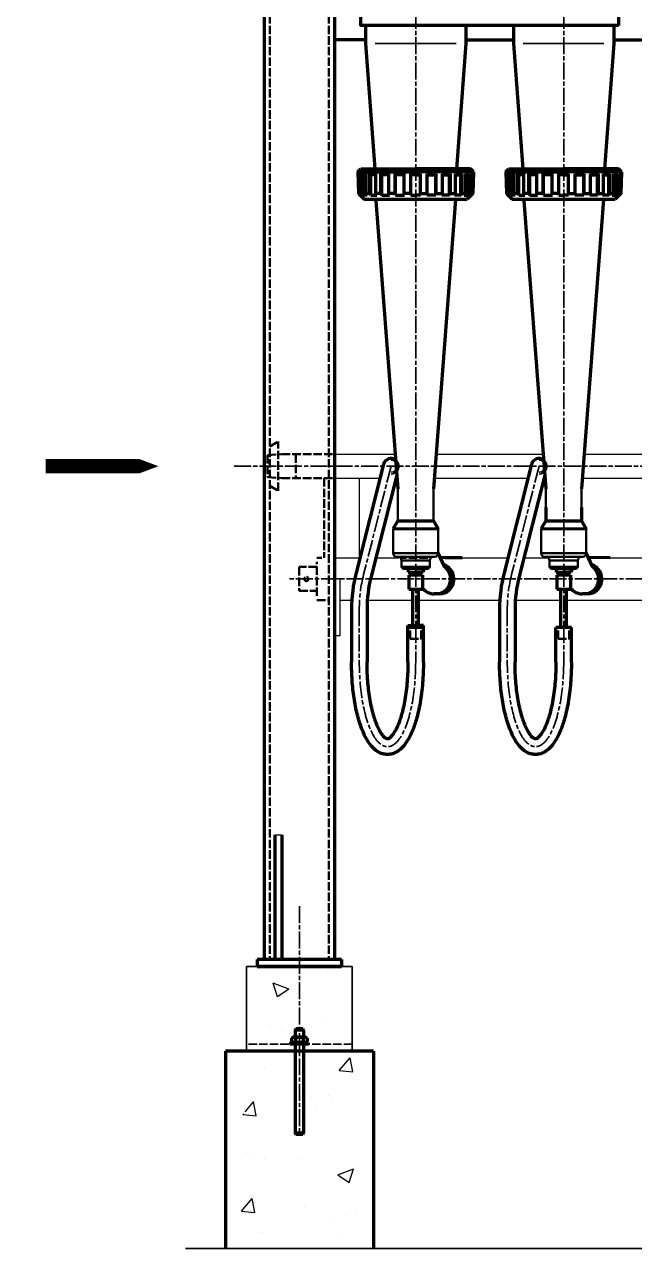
# Model space of a CAD drawing. Header units: millimetres. Extents: x -48 to 5523, y -114 to 5147.
# Drawn here: x 956 to 1822, y 2421 to 4158 of the extents above; entities that cross this region are included whole.
import ezdxf

# ---------------------------------------------------------------- set-up
doc = ezdxf.new("R2010")
doc.units = ezdxf.units.MM
doc.linetypes.add('ACAD_ISO02W100', pattern=[15, 12, -3])
doc.linetypes.add('ACAD_ISO08W100', pattern=[36, 24, -3, 6, -3])
doc.layers.add('AHL-CON-70', color=7, linetype='Continuous')
for name, color, linetype, lineweight in [('M_EQUIP_E3', 3, 'Continuous', 35), ('M_EQUIP_E5', 2, 'ACAD_ISO02W100', 50), ('M_EQUIP_E7', 7, 'Continuous', 70), ('M_EQUIP_H_', 4, 'Continuous', 25), ('M_TANKS_E3', 3, 'ACAD_ISO08W100', 35), ('M_TANKS_E7', 7, 'Continuous', 70), ('Visible Edges', 7, 'Continuous', 50), ('Visible Tangent Edges', 7, 'Continuous', 50)]:
    doc.layers.add(name, color=color, linetype=linetype, lineweight=lineweight)

msp = doc.modelspace()

# ---------------------------------------------------------------- linework, layer by layer
at = {"layer": 'AHL-CON-70', "linetype": 'Continuous'}
for p, q in [((1396.21, 3547.75), (1482.08, 3547.75)), ((1540.34, 3547.75), (1692.08, 3547.75)), ((1750.34, 3547.75), (1902.08, 3547.75)), ((1396.21, 3514.01), (1460.6, 3514.01)), ((1431.21, 3514.01), (1431.21, 3401.03)), ((1537.78, 3514.01), (1670.6, 3514.01)), ((1747.78, 3514.01), (1878.76, 3514.01)), ((1396.21, 3401.03), (1432.04, 3401.03)), ((1454.73, 3401.03), (1487.24, 3401.03)), ((1576.95, 3401.03), (1642.04, 3401.03)), ((1664.73, 3401.03), (1699.57, 3401.03)), ((1786.95, 3401.03), (1852.04, 3401.03)), ((1404.21, 3340.73), (1420.6, 3340.73)), ((1442.64, 3340.73), (1507.21, 3340.73)), ((1515.21, 3340.73), (1630.6, 3340.73)), ((1652.64, 3340.73), (1717.21, 3340.73)), ((1725.21, 3340.73), (1840.6, 3340.73)), ((1311.21, 3007.65), (1321.21, 3007.65))]:
    msp.add_line(p, q, dxfattribs=at)
msp.add_lwpolyline([(1396.21, 3290.88), (1404.21, 3290.88), (1404.21, 3370.88), (1396.21, 3370.88)], close=True, dxfattribs=at)
at = {"layer": 'Defpoints', "color": 0, "linetype": 'ByBlock'}
msp.add_point((1425.56, 3530.88), dxfattribs=at)
at = {"layer": 'M_EQUIP_E3', "color": 3, "linetype": 'ACAD_ISO08W100', "lineweight": 35}
for p, q in [((1511.21, 4787.6), (1511.21, 3304.22)), ((1721.21, 4787.6), (1721.21, 3304.22)), ((1253.78, 3530.88), (2579.2, 3530.88)), ((2841.26, 3370.88), (1330.14, 3370.88))]:
    msp.add_line(p, q, dxfattribs=at)
at = {"layer": 'M_EQUIP_E3', "color": 3, "linetype": 'Continuous', "lineweight": 35}
for p, q in [((1453.82, 4130.88), (1568.35, 4130.88)), ((1568.6, 4130.88), (1454.07, 4130.88)), ((1663.82, 4130.88), (1778.35, 4130.88))]:
    msp.add_line(p, q, dxfattribs=at)
at = {"layer": 'M_EQUIP_E3', "linetype": 'ACAD_ISO08W100', "lineweight": 35}
msp.add_line((1346.21, 2906.64), (1346.21, 2582.58), dxfattribs=at)
at = {"layer": 'M_EQUIP_E3', "linetype": 'Continuous', "lineweight": 35}
for p, q in [((1341.09, 2732.58), (1341.09, 2720.58)), ((1351.34, 2732.58), (1351.34, 2720.58)), ((1341.09, 2710.88), (1341.09, 2582.58)), ((1351.34, 2710.88), (1351.34, 2582.58))]:
    msp.add_line(p, q, dxfattribs=at)
at = {"layer": 'M_EQUIP_E3', "linetype": 'ACAD_ISO08W100', "lineweight": 35}
for points in [[(1476.21, 3530.88), (1437.31, 3377.01, 0.061982), (1431.21, 3327.99), (1431.21, 3252.88)], [(1686.21, 3530.88), (1647.31, 3377.01, 0.061982), (1641.21, 3327.99), (1641.21, 3252.88)]]:
    msp.add_lwpolyline(points, format="xyb", dxfattribs=at)
at = {"layer": 'M_EQUIP_E3', "color": 3, "linetype": 'Continuous', "lineweight": 35}
for centre, radius, end in [((1476.21, 3530.88), 8.6, 90), ((1476.21, 3530.88), 11.1, 40.81511), ((1686.21, 3530.88), 8.6, 90), ((1686.21, 3530.88), 11.1, 40.81511)]:
    msp.add_arc(centre, radius, 270, end, dxfattribs=at)
at = {"layer": 'M_EQUIP_E3', "linetype": 'ACAD_ISO08W100', "lineweight": 35, "extrusion": (0, 0, -1)}
for centre in [(1471.21, 3252.88), (1681.21, 3252.88)]:
    msp.add_ellipse(centre, major_axis=(0, 120), ratio=0.3333333, start_param=1.5707963, end_param=4.712389, dxfattribs=at)
at = {"layer": 'M_EQUIP_E5', "color": 2, "linetype": 'ACAD_ISO02W100', "lineweight": 50}
for p, q in [((1304.21, 4680.88), (1304.21, 2830.88)), ((1388.21, 4680.88), (1388.21, 2830.88)), ((1304.21, 3558.88), (1316.21, 3565.88)), ((1316.21, 3495.88), (1316.21, 3565.88)), ((1301.21, 3546.66), (1321.21, 3547.91)), ((1301.21, 3546.66), (1301.21, 3515.11)), ((1321.21, 3547.91), (1336.21, 3547.91)), ((1336.21, 3547.91), (1396.21, 3547.75)), ((1341.21, 3547.89), (1341.21, 3513.86)), ((1301.21, 3515.11), (1321.21, 3513.86)), ((1321.21, 3513.86), (1336.21, 3513.86)), ((1336.21, 3513.86), (1396.21, 3514.01)), ((1381.21, 3513.97), (1381.21, 3401.03)), ((1304.21, 3502.88), (1316.21, 3495.88)), ((1371.15, 3387.88), (1346.15, 3387.88)), ((1346.15, 3387.88), (1346.15, 3353.88)), ((1371.21, 3401.03), (1378.21, 3401.03)), ((1371.21, 3346.73), (1371.21, 3395.03)), ((1346.15, 3353.88), (1371.15, 3353.88)), ((1371.21, 3340.73), (1388.21, 3340.73)), ((1503.21, 3285.88), (1503.21, 3301.88)), ((1519.21, 3285.88), (1519.21, 3301.88)), ((1713.21, 3285.88), (1713.21, 3301.88)), ((1729.21, 3285.88), (1729.21, 3301.88)), ((1503.21, 3285.88), (1519.21, 3285.88)), ((1713.21, 3285.88), (1729.21, 3285.88))]:
    msp.add_line(p, q, dxfattribs=at)
at = {"layer": 'M_EQUIP_E5', "linetype": 'ACAD_ISO02W100', "lineweight": 50}
msp.add_line((1528.38, 3401.03), (1491.43, 3401.03), dxfattribs=at)
at = {"layer": 'M_EQUIP_E5', "lineweight": 35}
msp.add_line((1421.18, 2710.88), (1271.18, 2710.88), dxfattribs=at)
at = {"layer": 'M_EQUIP_E5', "color": 2, "linetype": 'ACAD_ISO02W100', "lineweight": 50}
msp.add_circle((1356.15, 3370.88), 3, dxfattribs=at)
at = {"layer": 'M_EQUIP_E7', "color": 7, "linetype": 'Continuous', "lineweight": 70}
for p, q in [((1296.21, 4680.88), (1296.21, 2830.88)), ((1396.21, 4680.88), (1396.21, 2830.88)), ((1440, 4156.38), (1440.21, 4130.88)), ((1582.43, 4156.38), (1582.21, 4130.88)), ((1650, 4156.38), (1650.21, 4130.88)), ((1792.43, 4156.38), (1792.21, 4130.88)), ((1396.21, 4136.38), (1440.17, 4136.38)), ((1582.25, 4135.88), (1650.17, 4135.88)), ((1792.25, 4135.88), (1860.17, 4135.88)), ((1440.21, 4130.88), (1453.14, 3952.59)), ((1582.21, 4130.88), (1569.29, 3952.59)), ((1650.21, 4130.88), (1663.14, 3952.59)), ((1792.21, 4130.88), (1779.29, 3952.59)), ((1438.71, 3948.59), (1449.89, 3948.59)), ((1583.71, 3948.59), (1572.53, 3948.59)), ((1648.71, 3948.59), (1659.89, 3948.59)), ((1793.71, 3948.59), (1782.53, 3948.59)), ((1447.33, 3926.59), (1447.33, 3919.59)), ((1575.09, 3926.59), (1575.09, 3919.59)), ((1657.33, 3926.59), (1657.33, 3919.59)), ((1785.09, 3926.59), (1785.09, 3919.59)), ((1511.21, 3909.59), (1584.21, 3909.59)), ((1721.21, 3909.59), (1794.21, 3909.59)), ((1311.21, 3007.65), (1311.21, 2830.88)), ((1321.21, 3007.65), (1321.21, 2830.88)), ((1286.18, 2820.88), (1406.18, 2820.88)), ((1286.21, 2830.88), (1286.21, 2820.88)), ((1406.21, 2830.88), (1286.21, 2830.88)), ((1406.21, 2820.88), (1286.21, 2820.88)), ((1286.21, 2820.88), (1406.21, 2820.88)), ((1406.21, 2830.88), (1406.21, 2820.88)), ((1241.21, 2700.88), (1241.21, 2420.88)), ((1451.21, 2700.88), (1241.21, 2700.88)), ((1451.21, 2700.88), (1451.21, 2420.88))]:
    msp.add_line(p, q, dxfattribs=at)
at = {"layer": 'M_EQUIP_E7', "linetype": 'Continuous'}
for p, q in [((1429.21, 3948.59), (1433.21, 3952.59)), ((1429.21, 3948.59), (1430.21, 3917.59)), ((1429.21, 3948.59), (1511.21, 3948.59)), ((1430.36, 3945.59), (1432.25, 3944.58)), ((1432.25, 3945.59), (1430.36, 3945.59)), ((1430.36, 3917.44), (1430.36, 3945.59)), ((1432.25, 3917.59), (1432.25, 3945.59)), ((1433.21, 3952.59), (1511.21, 3952.59)), ((1435.02, 3945.59), (1436.84, 3944.53)), ((1440.54, 3945.59), (1435.02, 3945.59)), ((1435.02, 3917.59), (1435.02, 3945.59)), ((1440.54, 3944.53), (1436.84, 3944.53)), ((1436.84, 3915.59), (1436.84, 3944.53)), ((1440.54, 3917.59), (1440.54, 3945.59)), ((1445.85, 3945.59), (1447.36, 3944.53)), ((1445.85, 3917.59), (1445.85, 3945.59)), ((1454.56, 3945.59), (1445.85, 3945.59)), ((1454.56, 3944.53), (1447.36, 3944.53)), ((1447.36, 3915.59), (1447.36, 3944.53)), ((1454.56, 3917.59), (1454.56, 3945.59)), ((1461.97, 3945.59), (1463.06, 3944.53)), ((1473.16, 3945.59), (1461.97, 3945.59)), ((1461.97, 3917.59), (1461.97, 3945.59)), ((1473.16, 3944.53), (1463.06, 3944.53)), ((1463.06, 3915.59), (1463.06, 3944.53)), ((1473.16, 3917.59), (1473.16, 3945.59)), ((1482.09, 3945.59), (1482.65, 3944.53)), ((1494.85, 3945.59), (1482.09, 3945.59)), ((1482.09, 3917.59), (1482.09, 3945.59)), ((1494.85, 3944.53), (1482.65, 3944.53)), ((1482.65, 3915.59), (1482.65, 3944.53)), ((1494.85, 3917.59), (1494.85, 3945.59)), ((1511.21, 3945.59), (1504.56, 3945.59)), ((1504.56, 3915.59), (1504.56, 3945.59)), ((1511.21, 3944.53), (1504.56, 3944.53)), ((1589.21, 3952.59), (1511.21, 3952.59)), ((1593.21, 3948.59), (1511.21, 3948.59)), ((1511.21, 3945.59), (1517.86, 3945.59)), ((1511.21, 3944.53), (1517.86, 3944.53)), ((1517.86, 3915.59), (1517.86, 3945.59)), ((1527.57, 3917.59), (1527.57, 3945.59)), ((1527.57, 3945.59), (1540.33, 3945.59)), ((1527.57, 3944.53), (1539.77, 3944.53)), ((1540.33, 3945.59), (1539.77, 3944.53)), ((1539.77, 3915.59), (1539.77, 3944.53)), ((1540.33, 3917.59), (1540.33, 3945.59)), ((1549.26, 3917.59), (1549.26, 3945.59)), ((1549.26, 3945.59), (1560.45, 3945.59)), ((1549.26, 3944.53), (1559.36, 3944.53)), ((1560.45, 3945.59), (1559.36, 3944.53)), ((1559.36, 3915.59), (1559.36, 3944.53)), ((1560.45, 3917.59), (1560.45, 3945.59)), ((1567.87, 3945.59), (1576.57, 3945.59)), ((1567.87, 3917.59), (1567.87, 3945.59)), ((1567.87, 3944.53), (1575.06, 3944.53)), ((1576.57, 3945.59), (1575.06, 3944.53)), ((1575.06, 3915.59), (1575.06, 3944.53)), ((1576.57, 3917.59), (1576.57, 3945.59)), ((1581.88, 3917.59), (1581.88, 3945.59)), ((1581.88, 3945.59), (1587.4, 3945.59)), ((1581.88, 3944.53), (1585.58, 3944.53)), ((1587.4, 3945.59), (1585.58, 3944.53)), ((1585.58, 3915.59), (1585.58, 3944.53)), ((1587.4, 3917.59), (1587.4, 3945.59)), ((1593.21, 3948.59), (1589.21, 3952.59)), ((1590.17, 3917.59), (1590.17, 3945.59)), ((1592.06, 3945.59), (1590.17, 3944.58)), ((1590.17, 3945.59), (1592.06, 3945.59)), ((1592.06, 3917.44), (1592.06, 3945.59)), ((1593.21, 3948.59), (1592.21, 3917.59)), ((1639.21, 3948.59), (1643.21, 3952.59)), ((1639.21, 3948.59), (1721.21, 3948.59)), ((1639.21, 3948.59), (1640.21, 3917.59)), ((1640.36, 3917.44), (1640.36, 3945.59)), ((1642.25, 3945.59), (1640.36, 3945.59)), ((1640.36, 3945.59), (1642.25, 3944.58)), ((1642.25, 3917.59), (1642.25, 3945.59)), ((1643.21, 3952.59), (1721.21, 3952.59)), ((1645.02, 3917.59), (1645.02, 3945.59)), ((1650.54, 3945.59), (1645.02, 3945.59)), ((1645.02, 3945.59), (1646.84, 3944.53)), ((1646.84, 3915.59), (1646.84, 3944.53)), ((1650.54, 3944.53), (1646.84, 3944.53)), ((1650.54, 3917.59), (1650.54, 3945.59)), ((1655.85, 3917.59), (1655.85, 3945.59)), ((1664.56, 3945.59), (1655.85, 3945.59)), ((1655.85, 3945.59), (1657.36, 3944.53)), ((1657.36, 3915.59), (1657.36, 3944.53)), ((1664.56, 3944.53), (1657.36, 3944.53)), ((1664.56, 3917.59), (1664.56, 3945.59)), ((1683.16, 3945.59), (1671.97, 3945.59)), ((1671.97, 3917.59), (1671.97, 3945.59)), ((1671.97, 3945.59), (1673.06, 3944.53)), ((1683.16, 3944.53), (1673.06, 3944.53)), ((1673.06, 3915.59), (1673.06, 3944.53)), ((1683.16, 3917.59), (1683.16, 3945.59)), ((1692.09, 3917.59), (1692.09, 3945.59)), ((1704.85, 3945.59), (1692.09, 3945.59)), ((1692.09, 3945.59), (1692.65, 3944.53)), ((1692.65, 3915.59), (1692.65, 3944.53)), ((1704.85, 3944.53), (1692.65, 3944.53)), ((1704.85, 3917.59), (1704.85, 3945.59)), ((1714.56, 3915.59), (1714.56, 3945.59)), ((1721.21, 3945.59), (1714.56, 3945.59)), ((1721.21, 3944.53), (1714.56, 3944.53)), ((1799.21, 3952.59), (1721.21, 3952.59)), ((1803.21, 3948.59), (1721.21, 3948.59)), ((1721.21, 3945.59), (1727.86, 3945.59)), ((1721.21, 3944.53), (1727.86, 3944.53)), ((1727.86, 3915.59), (1727.86, 3945.59)), ((1737.57, 3917.59), (1737.57, 3945.59)), ((1737.57, 3945.59), (1750.33, 3945.59)), ((1737.57, 3944.53), (1749.77, 3944.53)), ((1750.33, 3945.59), (1749.77, 3944.53)), ((1749.77, 3915.59), (1749.77, 3944.53)), ((1750.33, 3917.59), (1750.33, 3945.59)), ((1759.26, 3917.59), (1759.26, 3945.59)), ((1759.26, 3945.59), (1770.45, 3945.59)), ((1759.26, 3944.53), (1769.36, 3944.53)), ((1770.45, 3945.59), (1769.36, 3944.53)), ((1769.36, 3915.59), (1769.36, 3944.53)), ((1770.45, 3917.59), (1770.45, 3945.59)), ((1777.87, 3917.59), (1777.87, 3945.59)), ((1777.87, 3945.59), (1786.57, 3945.59)), ((1777.87, 3944.53), (1785.06, 3944.53)), ((1786.57, 3945.59), (1785.06, 3944.53)), ((1785.06, 3915.59), (1785.06, 3944.53)), ((1786.57, 3917.59), (1786.57, 3945.59)), ((1791.88, 3945.59), (1797.4, 3945.59)), ((1791.88, 3917.59), (1791.88, 3945.59)), ((1791.88, 3944.53), (1795.58, 3944.53)), ((1797.4, 3945.59), (1795.58, 3944.53)), ((1795.58, 3915.59), (1795.58, 3944.53)), ((1797.4, 3917.59), (1797.4, 3945.59)), ((1803.21, 3948.59), (1799.21, 3952.59)), ((1800.17, 3917.59), (1800.17, 3945.59)), ((1800.17, 3945.59), (1802.06, 3945.59)), ((1802.06, 3945.59), (1800.17, 3944.58)), ((1802.06, 3917.44), (1802.06, 3945.59)), ((1803.21, 3948.59), (1802.21, 3917.59)), ((1430.21, 3917.59), (1438.21, 3909.59)), ((1434.24, 3915.59), (1432.21, 3915.59)), ((1435.02, 3917.59), (1432.25, 3917.59)), ((1432.25, 3917.59), (1434.24, 3915.59)), ((1436.84, 3915.59), (1435.02, 3917.59)), ((1442.37, 3915.59), (1436.84, 3915.59)), ((1438.21, 3909.59), (1511.21, 3909.59)), ((1445.85, 3917.59), (1440.54, 3917.59)), ((1440.54, 3917.59), (1442.37, 3915.59)), ((1447.36, 3915.59), (1445.85, 3917.59)), ((1447.36, 3915.59), (1456.07, 3915.59)), ((1454.56, 3917.59), (1456.07, 3915.59)), ((1461.97, 3917.59), (1454.56, 3917.59)), ((1461.97, 3917.59), (1463.06, 3915.59)), ((1463.06, 3915.59), (1474.25, 3915.59)), ((1473.16, 3917.59), (1474.25, 3915.59)), ((1482.09, 3917.59), (1473.16, 3917.59)), ((1482.65, 3915.59), (1482.09, 3917.59)), ((1482.65, 3915.59), (1495.41, 3915.59)), ((1504.56, 3917.59), (1494.85, 3917.59)), ((1494.85, 3917.59), (1495.41, 3915.59)), ((1504.56, 3915.59), (1511.21, 3915.59)), ((1517.86, 3915.59), (1511.21, 3915.59)), ((1517.86, 3917.59), (1527.57, 3917.59)), ((1527.57, 3917.59), (1527.01, 3915.59)), ((1539.77, 3915.59), (1527.01, 3915.59)), ((1539.77, 3915.59), (1540.33, 3917.59)), ((1540.33, 3917.59), (1549.26, 3917.59)), ((1549.26, 3917.59), (1548.18, 3915.59)), ((1559.36, 3915.59), (1548.18, 3915.59)), ((1560.45, 3917.59), (1559.36, 3915.59)), ((1560.45, 3917.59), (1567.87, 3917.59)), ((1567.87, 3917.59), (1566.35, 3915.59)), ((1575.06, 3915.59), (1566.35, 3915.59)), ((1575.06, 3915.59), (1576.57, 3917.59)), ((1576.57, 3917.59), (1581.88, 3917.59)), ((1581.88, 3917.59), (1580.05, 3915.59)), ((1580.05, 3915.59), (1585.58, 3915.59)), ((1592.21, 3917.59), (1584.21, 3909.59)), ((1585.58, 3915.59), (1587.4, 3917.59)), ((1587.4, 3917.59), (1590.17, 3917.59)), ((1590.17, 3917.59), (1588.18, 3915.59)), ((1588.18, 3915.59), (1590.21, 3915.59)), ((1640.21, 3917.59), (1648.21, 3909.59)), ((1644.24, 3915.59), (1642.21, 3915.59)), ((1642.25, 3917.59), (1644.24, 3915.59)), ((1645.02, 3917.59), (1642.25, 3917.59)), ((1646.84, 3915.59), (1645.02, 3917.59)), ((1652.37, 3915.59), (1646.84, 3915.59)), ((1648.21, 3909.59), (1721.21, 3909.59)), ((1650.54, 3917.59), (1652.37, 3915.59)), ((1655.85, 3917.59), (1650.54, 3917.59)), ((1657.36, 3915.59), (1655.85, 3917.59)), ((1657.36, 3915.59), (1666.07, 3915.59)), ((1671.97, 3917.59), (1664.56, 3917.59)), ((1664.56, 3917.59), (1666.07, 3915.59)), ((1671.97, 3917.59), (1673.06, 3915.59)), ((1673.06, 3915.59), (1684.25, 3915.59)), ((1692.09, 3917.59), (1683.16, 3917.59)), ((1683.16, 3917.59), (1684.25, 3915.59)), ((1692.65, 3915.59), (1692.09, 3917.59)), ((1692.65, 3915.59), (1705.41, 3915.59)), ((1704.85, 3917.59), (1705.41, 3915.59)), ((1714.56, 3917.59), (1704.85, 3917.59)), ((1714.56, 3915.59), (1721.21, 3915.59)), ((1727.86, 3915.59), (1721.21, 3915.59)), ((1727.86, 3917.59), (1737.57, 3917.59)), ((1737.57, 3917.59), (1737.01, 3915.59)), ((1749.77, 3915.59), (1737.01, 3915.59)), ((1749.77, 3915.59), (1750.33, 3917.59)), ((1750.33, 3917.59), (1759.26, 3917.59)), ((1759.26, 3917.59), (1758.18, 3915.59)), ((1769.36, 3915.59), (1758.18, 3915.59)), ((1770.45, 3917.59), (1769.36, 3915.59)), ((1770.45, 3917.59), (1777.87, 3917.59)), ((1777.87, 3917.59), (1776.35, 3915.59)), ((1785.06, 3915.59), (1776.35, 3915.59)), ((1785.06, 3915.59), (1786.57, 3917.59)), ((1786.57, 3917.59), (1791.88, 3917.59)), ((1791.88, 3917.59), (1790.05, 3915.59)), ((1790.05, 3915.59), (1795.58, 3915.59)), ((1802.21, 3917.59), (1794.21, 3909.59)), ((1795.58, 3915.59), (1797.4, 3917.59)), ((1797.4, 3917.59), (1800.17, 3917.59)), ((1800.17, 3917.59), (1798.18, 3915.59)), ((1798.18, 3915.59), (1800.21, 3915.59))]:
    msp.add_line(p, q, dxfattribs=at)
at = {"layer": 'M_EQUIP_E7'}
for p, q in [((1695.81, 3472.32), (1695.68, 3453.27)), ((1746.61, 3472.32), (1746.48, 3453.27)), ((1485.81, 3453.27), (1479.21, 3442.32)), ((1479.21, 3442.32), (1543.21, 3441.88)), ((1485.81, 3453.27), (1536.61, 3453.27)), ((1536.61, 3453.27), (1543.21, 3441.88)), ((1695.68, 3453.27), (1689.21, 3442.32)), ((1689.21, 3442.32), (1753.21, 3441.88)), ((1695.68, 3453.27), (1746.48, 3453.27)), ((1746.48, 3453.27), (1753.21, 3441.88)), ((1552.37, 3401.03), (1546.38, 3401.12)), ((1576.95, 3401.03), (1552.37, 3401.03)), ((1786.95, 3401.03), (1756.28, 3401.32))]:
    msp.add_line(p, q, dxfattribs=at)
at = {"layer": 'M_EQUIP_E7', "linetype": 'Continuous', "lineweight": 70}
for p, q in [((1552.6, 3387.83), (1543.17, 3407.98)), ((1762.6, 3387.83), (1753.17, 3407.98)), ((1500.39, 3385.32), (1500.39, 3380.74)), ((1500.39, 3380.74), (1511.21, 3380.74)), ((1521.08, 3376.44), (1501.34, 3376.44)), ((1501.34, 3376.44), (1501.34, 3356.44)), ((1504.34, 3377.15), (1504.34, 3376.44)), ((1504.34, 3377.15), (1518.08, 3377.15)), ((1505.11, 3380.74), (1505.11, 3377.15)), ((1522.03, 3380.74), (1511.21, 3380.74)), ((1517.32, 3380.74), (1517.32, 3377.15)), ((1518.08, 3377.15), (1518.08, 3376.44)), ((1521.08, 3376.44), (1521.08, 3356.44)), ((1522.03, 3385.32), (1522.03, 3380.74)), ((1710.39, 3385.32), (1710.39, 3380.74)), ((1710.39, 3380.74), (1721.21, 3380.74)), ((1731.08, 3376.44), (1711.34, 3376.44)), ((1711.34, 3376.44), (1711.34, 3356.44)), ((1714.34, 3377.15), (1714.34, 3376.44)), ((1714.34, 3377.15), (1728.08, 3377.15)), ((1715.11, 3380.74), (1715.11, 3377.15)), ((1732.03, 3380.74), (1721.21, 3380.74)), ((1727.32, 3380.74), (1727.32, 3377.15)), ((1728.08, 3377.15), (1728.08, 3376.44)), ((1731.08, 3376.44), (1731.08, 3356.44)), ((1732.03, 3385.32), (1732.03, 3380.74)), ((1501.34, 3356.44), (1521.08, 3356.44)), ((1507.21, 3301.88), (1507.21, 3356.44)), ((1515.21, 3301.88), (1515.21, 3356.44)), ((1711.34, 3356.44), (1731.08, 3356.44)), ((1717.21, 3301.88), (1717.21, 3356.44)), ((1725.21, 3301.88), (1725.21, 3356.44)), ((1545.13, 3349.88), (1537.34, 3349.88)), ((1755.13, 3349.88), (1747.34, 3349.88)), ((1500.21, 3252.88), (1500.21, 3304.92)), ((1500.21, 3304.92), (1511.21, 3304.92)), ((1500.21, 3252.88), (1500.21, 3301.88)), ((1522.21, 3301.88), (1500.21, 3301.88)), ((1522.21, 3304.92), (1511.21, 3304.92)), ((1522.21, 3252.88), (1522.21, 3304.92)), ((1522.21, 3252.88), (1522.21, 3301.88)), ((1710.21, 3252.88), (1710.21, 3301.88)), ((1732.21, 3301.88), (1710.21, 3301.88)), ((1732.21, 3252.88), (1732.21, 3301.88)), ((1341.09, 2732.58), (1340.21, 2730.83)), ((1340.21, 2730.83), (1340.21, 2720.58)), ((1352.21, 2730.83), (1340.21, 2730.83)), ((1351.34, 2732.58), (1341.09, 2732.58)), ((1351.34, 2732.58), (1352.21, 2730.83)), ((1352.21, 2730.83), (1352.21, 2720.58)), ((1335.19, 2719.38), (1335.19, 2714.58)), ((1354.48, 2720.58), (1337.95, 2720.58)), ((1354.48, 2713.38), (1337.95, 2713.38)), ((1340.21, 2710.88), (1340.21, 2584.33)), ((1340.7, 2719.38), (1340.7, 2714.58)), ((1351.72, 2719.38), (1351.72, 2714.58)), ((1352.21, 2710.88), (1352.21, 2584.33)), ((1357.23, 2719.38), (1357.23, 2714.58)), ((1341.09, 2582.58), (1340.21, 2584.33)), ((1352.21, 2584.33), (1340.21, 2584.33)), ((1351.34, 2582.58), (1341.09, 2582.58)), ((1351.34, 2582.58), (1341.09, 2582.58)), ((1351.34, 2582.58), (1352.21, 2584.33))]:
    msp.add_line(p, q, dxfattribs=at)
at = {"layer": 'M_EQUIP_E7', "lineweight": 35}
for p, q in [((1271.18, 2710.88), (1271.18, 2820.88)), ((1271.18, 2820.88), (1421.18, 2820.88)), ((1421.18, 2820.88), (1421.18, 2710.88)), ((1271.18, 2710.88), (1271.18, 2700.88)), ((1421.18, 2700.88), (1421.18, 2710.88)), ((1184.59, 2420.88), (2856.21, 2420.88))]:
    msp.add_line(p, q, dxfattribs=at)
at = {"layer": 'M_EQUIP_E7', "color": 7, "linetype": 'Continuous', "lineweight": 70}
msp.add_lwpolyline([(1799.15, 4156.38), (1433.27, 4156.38), (1433.27, 4196.38), (1799.15, 4196.38)], close=True, dxfattribs=at)
at = {"layer": 'M_EQUIP_E7', "linetype": 'Continuous'}
msp.add_lwpolyline([(1146.19, 3530.88, 0, 60, 0), (1066.19, 3530.88, 20, 20, 0), (986.19, 3530.88, 20, 20, 0)], format="xyseb", dxfattribs=at)
at = {"layer": 'M_EQUIP_E7', "linetype": 'Continuous', "lineweight": 70}
for points in [[(1465.55, 3533.58), (1426.65, 3379.7, 0.061982), (1420.21, 3327.99), (1420.21, 3252.88)], [(1675.55, 3533.58), (1636.65, 3379.7, 0.061982), (1630.21, 3327.99), (1630.21, 3252.88)], [(1484.33, 3518.12), (1447.98, 3374.31, 0.061982), (1442.21, 3327.99), (1442.21, 3252.88)], [(1694.33, 3518.12), (1657.98, 3374.31, 0.061982), (1652.21, 3327.99), (1652.21, 3252.88)]]:
    msp.add_lwpolyline(points, format="xyb", dxfattribs=at)
msp.add_lwpolyline([(1358.21, 2713.38), (1358.21, 2710.88), (1334.21, 2710.88), (1334.21, 2713.38)], close=True, dxfattribs=at)
at = {"layer": 'M_EQUIP_E7', "color": 7, "linetype": 'Continuous', "lineweight": 70}
for centre, start, end in [((1451.88, 3907.88), 3.3, 34.84263), ((1570.54, 3907.88), 145.15737, 176.7), ((1661.88, 3907.88), 3.3, 34.84263), ((1780.54, 3907.88), 145.15737, 176.7)]:
    msp.add_arc(centre, 3, start, end, dxfattribs=at)
at = {"layer": 'M_EQUIP_E7', "linetype": 'Continuous', "lineweight": 70}
for centre, radius, start, end in [((1476.21, 3530.88), 11, 53.93228, 165.81293), ((1686.21, 3530.88), 11, 53.93228, 165.81293), ((1537.34, 3370.88), 21, 219.25143, 270), ((1747.34, 3370.88), 21, 219.25143, 270), ((1337.95, 2716.81), 3.76, 42.92684, 137.07316), ((1337.95, 2717.14), 3.76, 222.92684, 317.07316), ((1346.21, 2707.33), 13.25, 65.42729, 114.57271), ((1346.21, 2726.63), 13.25, 245.42729, 294.57271), ((1354.48, 2716.81), 3.76, 42.92684, 137.07316), ((1354.48, 2717.14), 3.76, 222.92684, 317.07316)]:
    msp.add_arc(centre, radius, start, end, dxfattribs=at)
for centre, major_axis, ratio, start_param, end_param in [((1540.63, 3370.88), (0, 21), 0.9659258, 3.1415927, 5.6519377), ((1543.21, 3370.88), (0, 21), 0.9659258, 3.1415927, 5.8582048), ((1545.13, 3370.88), (0, 21), 0.9659258, 3.1415927, 5.9821017), ((1750.63, 3370.88), (0, 21), 0.9659258, 3.1415927, 5.6519377), ((1753.21, 3370.88), (0, 21), 0.9659258, 3.1415927, 5.8582048), ((1755.13, 3370.88), (0, 21), 0.9659258, 3.1415927, 5.9821017), ((1521.76, 3404.17), (-21.5, 0), 0.8886358, 7.8663402, 8.0168299), ((1731.76, 3404.17), (-21.5, 0), 0.8886358, 7.8663402, 8.0168299)]:
    msp.add_ellipse(centre, major_axis=major_axis, ratio=ratio, start_param=start_param, end_param=end_param, dxfattribs=at)
for points, knots in [([(1522.21, 3252.88), (1522.21, 3247.91), (1522.11, 3242.94), (1521.51, 3228.14), (1520.72, 3218.4), (1518.36, 3199.71), (1516.8, 3190.75), (1513.38, 3175.84), (1511.66, 3169.65), (1507.79, 3158.2), (1505.64, 3152.93), (1501.59, 3144.8), (1499.79, 3141.69), (1495.91, 3136), (1493.82, 3133.42), (1489.98, 3129.6), (1488.32, 3128.2), (1484.78, 3125.73), (1482.88, 3124.66), (1479.25, 3123.16), (1477.56, 3122.65), (1474.08, 3121.98), (1472.29, 3121.83), (1468.72, 3121.94), (1466.95, 3122.19), (1463.52, 3123.04), (1461.87, 3123.65), (1458.72, 3125.13), (1457.22, 3126.02), (1454.38, 3128), (1453.04, 3129.11), (1450.49, 3131.5), (1449.28, 3132.79), (1446.1, 3136.55), (1444.25, 3139.19), (1440.76, 3144.95), (1439.14, 3148.06), (1436.08, 3154.75), (1434.66, 3158.33), (1431.99, 3165.89), (1430.76, 3169.89), (1427.73, 3181.01), (1426.11, 3188.47), (1423.43, 3204.16), (1422.37, 3212.39), (1420.86, 3229.28), (1420.41, 3237.95), (1420.23, 3248.73), (1420.21, 3250.8), (1420.21, 3252.88)], [4.712389, 4.712389, 4.712389, 4.712389, 4.8328965, 4.8328965, 5.0739116, 5.0739116, 5.3149267, 5.3149267, 5.504615, 5.504615, 5.6943033, 5.6943033, 5.8289263, 5.8289263, 5.9635492, 5.9635492, 6.0549375, 6.0549375, 6.1463258, 6.1463258, 6.2195829, 6.2195829, 6.2928401, 6.2928401, 6.3660972, 6.3660972, 6.4393544, 6.4393544, 6.5126115, 6.5126115, 6.5858687, 6.5858687, 6.6591258, 6.6591258, 6.7865992, 6.7865992, 6.9140727, 6.9140727, 7.0415461, 7.0415461, 7.1690195, 7.1690195, 7.3805825, 7.3805825, 7.5921455, 7.5921455, 7.8037085, 7.8037085, 7.8539816, 7.8539816, 7.8539816, 7.8539816]), ([(1500.21, 3252.88), (1500.21, 3248.32), (1500.12, 3243.77), (1499.58, 3230.01), (1498.85, 3220.92), (1496.69, 3203.59), (1495.26, 3195.35), (1492.16, 3181.66), (1490.57, 3175.97), (1487.42, 3166.66), (1485.89, 3162.84), (1483.02, 3156.77), (1481.69, 3154.35), (1479.08, 3150.28), (1477.8, 3148.63), (1475.83, 3146.52), (1475.08, 3145.84), (1473.76, 3144.83), (1473.19, 3144.5), (1472.38, 3144.11), (1472.09, 3144.02), (1471.62, 3143.9), (1471.44, 3143.88), (1471.09, 3143.87), (1470.92, 3143.88), (1470.49, 3143.97), (1470.23, 3144.04), (1469.57, 3144.33), (1469.17, 3144.53), (1468.24, 3145.15), (1467.71, 3145.55), (1466.54, 3146.59), (1465.92, 3147.22), (1464.2, 3149.18), (1463.07, 3150.69), (1460.78, 3154.3), (1459.61, 3156.39), (1457.31, 3161.12), (1456.18, 3163.76), (1453.03, 3172.08), (1451.11, 3178.39), (1447.77, 3192.3), (1446.35, 3199.9), (1444.1, 3215.95), (1443.28, 3224.39), (1442.4, 3239.57), (1442.21, 3246.22), (1442.21, 3252.88)], [4.712389, 4.712389, 4.712389, 4.712389, 4.8298511, 4.8298511, 5.0698191, 5.0698191, 5.309787, 5.309787, 5.505642, 5.505642, 5.6686877, 5.6686877, 5.8042862, 5.8042862, 5.9398847, 5.9398847, 6.0332186, 6.0332186, 6.1265525, 6.1265525, 6.2008837, 6.2008837, 6.275215, 6.275215, 6.3495462, 6.3495462, 6.4238775, 6.4238775, 6.4982087, 6.4982087, 6.57254, 6.57254, 6.6468713, 6.6468713, 6.7659133, 6.7659133, 6.8849554, 6.8849554, 7.0039974, 7.0039974, 7.2301263, 7.2301263, 7.4562552, 7.4562552, 7.6823841, 7.6823841, 7.8539816, 7.8539816, 7.8539816, 7.8539816]), ([(1732.21, 3252.88), (1732.21, 3247.91), (1732.11, 3242.94), (1731.51, 3228.14), (1730.72, 3218.4), (1728.36, 3199.71), (1726.8, 3190.75), (1723.38, 3175.84), (1721.66, 3169.65), (1717.79, 3158.2), (1715.64, 3152.93), (1711.59, 3144.8), (1709.79, 3141.69), (1705.91, 3136), (1703.82, 3133.42), (1699.98, 3129.6), (1698.32, 3128.2), (1694.78, 3125.73), (1692.88, 3124.66), (1689.25, 3123.16), (1687.56, 3122.65), (1684.08, 3121.98), (1682.29, 3121.83), (1678.72, 3121.94), (1676.95, 3122.19), (1673.52, 3123.04), (1671.87, 3123.65), (1668.72, 3125.13), (1667.22, 3126.02), (1664.38, 3128), (1663.04, 3129.11), (1660.49, 3131.5), (1659.28, 3132.79), (1656.1, 3136.55), (1654.25, 3139.19), (1650.76, 3144.95), (1649.14, 3148.06), (1646.08, 3154.75), (1644.66, 3158.33), (1641.99, 3165.89), (1640.76, 3169.89), (1637.73, 3181.01), (1636.11, 3188.47), (1633.43, 3204.16), (1632.37, 3212.39), (1630.86, 3229.28), (1630.41, 3237.95), (1630.23, 3248.73), (1630.21, 3250.8), (1630.21, 3252.88)], [4.712389, 4.712389, 4.712389, 4.712389, 4.8328965, 4.8328965, 5.0739116, 5.0739116, 5.3149267, 5.3149267, 5.504615, 5.504615, 5.6943033, 5.6943033, 5.8289263, 5.8289263, 5.9635492, 5.9635492, 6.0549375, 6.0549375, 6.1463258, 6.1463258, 6.2195829, 6.2195829, 6.2928401, 6.2928401, 6.3660972, 6.3660972, 6.4393544, 6.4393544, 6.5126115, 6.5126115, 6.5858687, 6.5858687, 6.6591258, 6.6591258, 6.7865992, 6.7865992, 6.9140727, 6.9140727, 7.0415461, 7.0415461, 7.1690195, 7.1690195, 7.3805825, 7.3805825, 7.5921455, 7.5921455, 7.8037085, 7.8037085, 7.8539816, 7.8539816, 7.8539816, 7.8539816]), ([(1710.21, 3252.88), (1710.21, 3248.32), (1710.12, 3243.77), (1709.58, 3230.01), (1708.85, 3220.92), (1706.69, 3203.59), (1705.26, 3195.35), (1702.16, 3181.66), (1700.57, 3175.97), (1697.42, 3166.66), (1695.89, 3162.84), (1693.02, 3156.77), (1691.69, 3154.35), (1689.08, 3150.28), (1687.8, 3148.63), (1685.83, 3146.52), (1685.08, 3145.84), (1683.76, 3144.83), (1683.19, 3144.5), (1682.38, 3144.11), (1682.09, 3144.02), (1681.62, 3143.9), (1681.44, 3143.88), (1681.09, 3143.87), (1680.92, 3143.88), (1680.49, 3143.97), (1680.23, 3144.04), (1679.57, 3144.33), (1679.17, 3144.53), (1678.24, 3145.15), (1677.71, 3145.55), (1676.54, 3146.59), (1675.92, 3147.22), (1674.2, 3149.18), (1673.07, 3150.69), (1670.78, 3154.3), (1669.61, 3156.39), (1667.31, 3161.12), (1666.18, 3163.76), (1663.03, 3172.08), (1661.11, 3178.39), (1657.77, 3192.3), (1656.35, 3199.9), (1654.1, 3215.95), (1653.28, 3224.39), (1652.4, 3239.57), (1652.21, 3246.22), (1652.21, 3252.88)], [4.712389, 4.712389, 4.712389, 4.712389, 4.8298511, 4.8298511, 5.0698191, 5.0698191, 5.309787, 5.309787, 5.505642, 5.505642, 5.6686877, 5.6686877, 5.8042862, 5.8042862, 5.9398847, 5.9398847, 6.0332186, 6.0332186, 6.1265525, 6.1265525, 6.2008837, 6.2008837, 6.275215, 6.275215, 6.3495462, 6.3495462, 6.4238775, 6.4238775, 6.4982087, 6.4982087, 6.57254, 6.57254, 6.6468713, 6.6468713, 6.7659133, 6.7659133, 6.8849554, 6.8849554, 7.0039974, 7.0039974, 7.2301263, 7.2301263, 7.4562552, 7.4562552, 7.6823841, 7.6823841, 7.8539816, 7.8539816, 7.8539816, 7.8539816])]:
    msp.add_open_spline(points, degree=3, knots=knots, dxfattribs=at)
at = {"layer": 'M_EQUIP_H_', "linetype": 'Continuous', "lineweight": 25}
for p, q in [((1315.28, 2778.12), (1308.85, 2797.31)), ((1331.12, 2788.8), (1308.89, 2797.34)), ((1385.78, 2812.49), (1385.78, 2812.49)), ((1331.09, 2788.78), (1315.29, 2778.13)), ((1305.55, 2736.27), (1305.55, 2736.27)), ((1320.42, 2731.62), (1320.42, 2731.62)), ((1378.69, 2743.77), (1378.69, 2743.77)), ((1343.49, 2721.55), (1343.49, 2721.55)), ((1350.62, 2702.27), (1350.62, 2702.27)), ((1296.38, 2678.42), (1296.38, 2678.42)), ((1402.83, 2673.28), (1418.14, 2691.52)), ((1421.92, 2671.67), (1418.25, 2691.57)), ((1402.88, 2673.27), (1421.86, 2671.61)), ((1269.18, 2614.92), (1281.15, 2629.19)), ((1284.93, 2609.35), (1281.26, 2629.25)), ((1363.33, 2635.77), (1363.33, 2635.77)), ((1387.96, 2638.34), (1387.96, 2638.34)), ((1393.24, 2627), (1393.24, 2627)), ((1265.84, 2610.95), (1266.78, 2612.07)), ((1265.89, 2610.94), (1284.87, 2609.28)), ((1369.8, 2619.01), (1369.8, 2619.01)), ((1271.52, 2556.94), (1271.52, 2556.94)), ((1277.23, 2550.04), (1277.23, 2550.04)), ((1296.61, 2549.28), (1296.61, 2549.28)), ((1346.21, 2549.05), (1346.21, 2549.05)), ((1400.88, 2525.36), (1423.11, 2533.89)), ((1400.91, 2525.34), (1416.7, 2514.68)), ((1416.71, 2514.68), (1423.15, 2533.86)), ((1263.99, 2473.69), (1279.3, 2491.93)), ((1268.79, 2484.43), (1268.79, 2484.43)), ((1283.08, 2472.08), (1279.41, 2491.99)), ((1264.04, 2473.68), (1283.02, 2472.02)), ((1353.31, 2480.33), (1353.31, 2480.33)), ((1411.57, 2468.17), (1411.57, 2468.17)), ((1426.45, 2472.83), (1426.45, 2472.83)), ((1388.51, 2458.11), (1388.51, 2458.11)), ((1292.75, 2443.59), (1292.75, 2443.59)), ((1399.87, 2435.35), (1399.87, 2435.35))]:
    msp.add_line(p, q, dxfattribs=at)
at = {"layer": 'M_TANKS_E3', "color": 3, "linetype": 'ACAD_ISO08W100', "lineweight": 35}
for p, q in [((1511.21, 3303.94), (1511.21, 3252.88)), ((1511.21, 3303.94), (1511.21, 3252.88)), ((1721.21, 3303.94), (1721.21, 3252.88))]:
    msp.add_line(p, q, dxfattribs=at)
at = {"layer": 'M_TANKS_E7', "linetype": 'Continuous'}
for p, q in [((1567.74, 3909.12), (1536.61, 3498.61)), ((1777.74, 3909.12), (1746.61, 3498.61)), ((1454.8, 3907.2), (1485.81, 3498.61)), ((1664.8, 3907.2), (1695.81, 3498.61))]:
    msp.add_line(p, q, dxfattribs=at)
at = {"layer": 'Visible Edges'}
for p, q in [((1485.81, 3472.32), (1485.81, 3498.61)), ((1485.81, 3453.27), (1485.81, 3498.61)), ((1536.61, 3472.32), (1536.61, 3498.61)), ((1536.61, 3453.27), (1536.61, 3498.61)), ((1695.81, 3472.32), (1695.81, 3498.61)), ((1695.81, 3472.32), (1695.81, 3498.61)), ((1746.61, 3472.32), (1746.61, 3498.61)), ((1746.61, 3472.32), (1746.61, 3498.61)), ((1467.32, 3450.82), (1467.32, 3450.82)), ((1479.21, 3407.32), (1479.21, 3442.32)), ((1543.21, 3407.32), (1543.21, 3442.32)), ((1677.32, 3450.82), (1677.32, 3450.82)), ((1689.21, 3407.32), (1689.21, 3442.32)), ((1753.21, 3407.32), (1753.21, 3442.32)), ((1538.21, 3402.32), (1484.21, 3402.32)), ((1491.21, 3388.32), (1491.21, 3397.32)), ((1531.21, 3388.32), (1531.21, 3397.32)), ((1748.21, 3402.32), (1694.21, 3402.32)), ((1701.21, 3388.32), (1701.21, 3397.32)), ((1741.21, 3388.32), (1741.21, 3397.32)), ((1528.21, 3385.32), (1494.21, 3385.32)), ((1738.21, 3385.32), (1704.21, 3385.32))]:
    msp.add_line(p, q, dxfattribs=at)
for centre, radius, start, end in [((1484.21, 3407.32), 5, 180, 270), ((1538.21, 3407.32), 5, 270, 0), ((1694.21, 3407.32), 5, 180, 270), ((1748.21, 3407.32), 5, 270, 0), ((1486.21, 3397.32), 5, 0, 90), ((1494.21, 3388.32), 3, 180, 270), ((1528.21, 3388.32), 3, 270, 0), ((1536.21, 3397.32), 5, 90, 180), ((1696.21, 3397.32), 5, 0, 90), ((1704.21, 3388.32), 3, 180, 270), ((1738.21, 3388.32), 3, 270, 0), ((1746.21, 3397.32), 5, 90, 180)]:
    msp.add_arc(centre, radius, start, end, dxfattribs=at)
for centre in [(1467.32, 3457.32), (1677.32, 3457.32)]:
    msp.add_ellipse(centre, major_axis=(0, -6.5), ratio=0.9659258, start_param=6.282899, end_param=6.2831853, dxfattribs=at)
at = {"layer": 'Visible Tangent Edges'}
for p, q in [((1479.6, 3407.32), (1542.82, 3407.32)), ((1689.6, 3407.32), (1752.82, 3407.32)), ((1530.96, 3397.32), (1491.46, 3397.32)), ((1491.46, 3388.32), (1530.96, 3388.32)), ((1740.96, 3397.32), (1701.46, 3397.32)), ((1701.46, 3388.32), (1740.96, 3388.32))]:
    msp.add_line(p, q, dxfattribs=at)

doc.saveas('drawing.dxf')
